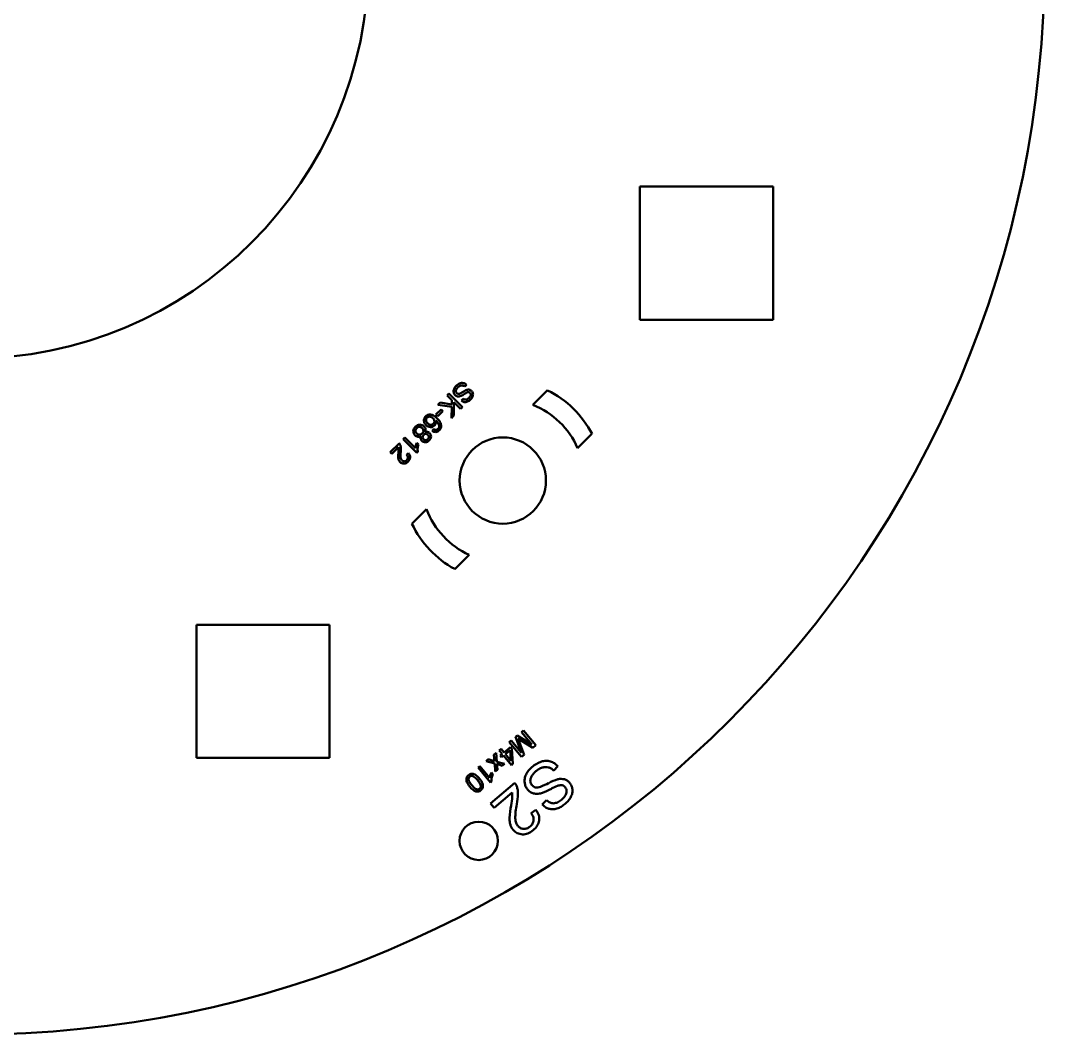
# Model space of a CAD drawing. Header units: millimetres. Extents: x 104 to 328, y 43 to 267.
# Drawn here: x 221 to 327.8, y 43 to 148.8 of the extents above; entities that cross this region are included whole.
import ezdxf

# ---------------------------------------------------------------- set-up
doc = ezdxf.new("R2010")
doc.units = ezdxf.units.MM
doc.header["$LTSCALE"] = 0.75
doc.layers.add('Visible', color=7, linetype='Continuous', lineweight=50)

msp = doc.modelspace()

# ---------------------------------------------------------------- linework, layer by layer
at = {"layer": 'Visible'}
for p, q in [((285.6, 117.6), (285.6, 131.5)), ((285.6, 131.5), (299.5, 131.5)), ((299.5, 131.5), (299.5, 117.6)), ((299.5, 117.6), (285.6, 117.6)), ((267.53, 110.82), (267.36, 110.63)), ((274.45, 108.73), (275.98, 110.24)), ((264.53, 108.73), (264.78, 108.98)), ((264.78, 108.98), (265.99, 108.77)), ((265.51, 109.71), (265.7, 109.9)), ((266, 109.22), (265.51, 109.71)), ((265.7, 109.9), (267.11, 108.49)), ((265.99, 108.77), (266, 109.22)), ((266.22, 109), (266.22, 107.6)), ((266.92, 108.3), (266.22, 109)), ((267, 109.18), (267.17, 109.37)), ((264.35, 107.71), (264.89, 108.24)), ((265.99, 108.51), (264.53, 108.73)), ((265.06, 108.07), (264.53, 107.53)), ((264.89, 108.24), (265.06, 108.07)), ((265.97, 107.34), (265.99, 108.51)), ((267.11, 108.49), (266.92, 108.3)), ((264.53, 107.53), (264.35, 107.71)), ((266.22, 107.6), (265.97, 107.34)), ((263.95, 106.02), (264.11, 106.21)), ((259.58, 103.78), (260.51, 104.71)), ((260.93, 105.14), (261.11, 105.31)), ((262.35, 103.72), (260.93, 105.14)), ((261.11, 105.31), (262.21, 104.2)), ((262.35, 104.76), (262.52, 104.59)), ((280.62, 105.69), (279.12, 104.21)), ((259.74, 103.61), (259.58, 103.78)), ((260.44, 104.3), (259.74, 103.61)), ((261.29, 103.51), (261.49, 103.67)), ((262.47, 103.83), (262.35, 103.72)), ((261.83, 96.32), (263.36, 97.83)), ((267.81, 93.09), (266.31, 91.6)), ((239.36, 71.89), (239.36, 85.79)), ((239.36, 85.79), (253.26, 85.79)), ((253.26, 85.79), (253.26, 71.89)), ((273.28, 74.59), (273.48, 74.76)), ((273.48, 74.76), (274.75, 73.21)), ((272, 73.55), (272.2, 73.71)), ((272.2, 73.71), (273.26, 72.41)), ((272.65, 74.08), (272.83, 74.23)), ((273.26, 72.41), (272.65, 74.08)), ((272.83, 74.23), (274.36, 73.28)), ((274.44, 72.96), (273.18, 73.75)), ((274.36, 73.28), (273.28, 74.59)), ((270.95, 72.68), (271.14, 72.84)), ((271.26, 72.31), (270.95, 72.68)), ((271.14, 72.84), (271.45, 72.47)), ((271.45, 72.47), (272.12, 73.02)), ((272.07, 72.69), (271.59, 72.3)), ((273.27, 72), (272, 73.55)), ((272.16, 71.6), (272.07, 72.69)), ((272.12, 73.02), (272.26, 72.85)), ((272.26, 72.85), (272.37, 71.26)), ((273.03, 73.61), (273.55, 72.23)), ((274.75, 73.21), (274.44, 72.96)), ((253.26, 71.89), (239.36, 71.89)), ((269.57, 71.55), (269.81, 71.75)), ((270.48, 71.3), (269.57, 71.55)), ((269.81, 71.75), (270.32, 71.59)), ((270.32, 71.59), (270.46, 71.54)), ((270.39, 72.23), (270.62, 72.41)), ((270.46, 71.54), (270.39, 72.23)), ((270.62, 72.41), (270.69, 71.5)), ((271.05, 72.14), (271.26, 72.31)), ((271.19, 71.97), (271.05, 72.14)), ((271.4, 72.14), (271.19, 71.97)), ((272.22, 71.14), (271.4, 72.14)), ((271.59, 72.3), (272.16, 71.6)), ((273.55, 72.23), (273.27, 72)), ((268.75, 70.88), (268.94, 71.04)), ((270.03, 69.33), (268.75, 70.88)), ((268.94, 71.04), (269.94, 69.83)), ((270.52, 70.46), (270.48, 71.3)), ((270.75, 70.64), (270.52, 70.46)), ((270.69, 71.5), (271.51, 71.27)), ((270.72, 71.06), (270.75, 70.64)), ((271.27, 71.07), (270.89, 71.2)), ((271.51, 71.27), (271.27, 71.07)), ((272.37, 71.26), (272.22, 71.14)), ((277.07, 71.02), (276.63, 70.57)), ((270.15, 69.43), (270.03, 69.33)), ((270.13, 70.37), (270.28, 70.18)), ((270.04, 67.15), (272.56, 69.29)), ((272.29, 68.29), (270.42, 66.7)), ((275.44, 67.03), (275.89, 67.47)), ((270.42, 66.7), (270.04, 67.15)), ((274.26, 66.13), (274.78, 66.49))]:
    msp.add_line(p, q, dxfattribs=at)
msp.add_circle((215.81, 155.04), 112, dxfattribs=at)
at = {"layer": 'Visible', "extrusion": (0, 0, -1)}
for centre, radius in [((-215.81, 155.04), 41.5), ((-271.32, 100.83), 4.5), ((-268.81, 63.24), 2)]:
    msp.add_circle(centre, radius, dxfattribs=at)
at = {"layer": 'Visible'}
for centre, radius, start, end in [((265.29, 113.06), 3.52, 296.6929, 302.7053), ((268.2, 108.58), 1.82, 110.6996, 123.5045), ((265.86, 112.06), 2.64, 293.9389, 303.9524), ((271.32, 100.83), 8.5, 23.398, 68.3701), ((263.86, 104.09), 1.65, 156.1495, 166.1693), ((264.39, 103.36), 3.97, 174.2025, 181.6649), ((259.65, 104.12), 0.808, 1.0891, 13.0774), ((256.19, 104.2), 4.27, 354.0476, 359.138), ((263.37, 103.47), 2.72, 172.4461, 185.3315), ((258.16, 104.12), 2.53, 353.3284, 3.3295), ((263.48, 104.15), 1.27, 164.5406, 177.5527), ((263.91, 104.08), 1.48, 159.771, 176.4371), ((271.32, 100.83), 8.5, 200.6965, 245.6687), ((260.08, 68.81), 13.82, 20.2889, 21.6899), ((281.03, 86.25), 14.76, 236.6262, 237.8336), ((265.78, 70.76), 4.95, 3.5317, 5.7803), ((272.15, 75.22), 4.22, 249.9287, 252.5243), ((271.19, 69.65), 1.27, 158.8726, 171.8847), ((271.56, 69.55), 1.65, 150.4814, 160.5014), ((271.61, 69.54), 1.48, 154.103, 170.7691), ((278.3, 65.29), 4.55, 106.0525, 118.8576), ((269.44, 70.11), 1.98, 217.8905, 231.6925), ((271.96, 77.04), 8.8, 292.0458, 298.0584), ((273.17, 74.44), 6.6, 289.2919, 299.3053), ((261.68, 68.89), 10.68, 349.4004, 354.4913), ((270.29, 67.99), 2.02, 356.4419, 8.4307), ((266.57, 68.3), 6.33, 348.6816, 358.6824), ((281.94, 65.13), 9.93, 169.5554, 177.018), ((279.43, 65.62), 6.81, 167.7989, 180.6847)]:
    msp.add_arc(centre, radius, start, end, dxfattribs=at)
at = {"layer": 'Visible', "extrusion": (0, 0, -1)}
for start, end in [(116.3705, 152.438), (298.4954, 334.5629)]:
    msp.add_arc((-271.32, 100.83), 10.5, start, end, dxfattribs=at)
at = {"layer": 'Visible'}
for points, knots in [([(266.2, 110.03), (266.19, 110.08), (266.17, 110.2), (266.21, 110.31), (266.23, 110.37)], [0, 0, 0, 0, 0.01677904, 0.03459513, 0.03459513, 0.03459513, 0.03459513]), ([(266.34, 109.75), (266.31, 109.79), (266.24, 109.87), (266.21, 109.98), (266.2, 110.03)], [0, 0, 0, 0, 0.01566891, 0.03178061, 0.03178061, 0.03178061, 0.03178061]), ([(266.23, 110.37), (266.25, 110.43), (266.31, 110.55), (266.4, 110.65), (266.44, 110.7)], [0, 0, 0, 0, 0.01912329, 0.03956207, 0.03956207, 0.03956207, 0.03956207]), ([(266.46, 110.32), (266.45, 110.28), (266.42, 110.21), (266.43, 110.14), (266.43, 110.11)], [0, 0, 0, 0, 0.01143476, 0.02144375, 0.02144375, 0.02144375, 0.02144375]), ([(266.43, 110.11), (266.44, 110.08), (266.45, 110.02), (266.49, 109.97), (266.51, 109.95)], [0, 0, 0, 0, 0.0092365, 0.01826697, 0.01826697, 0.01826697, 0.01826697]), ([(266.44, 110.7), (266.5, 110.75), (266.62, 110.86), (266.76, 110.93), (266.82, 110.96)], [0, 0, 0, 0, 0.02502714, 0.04641603, 0.04641603, 0.04641603, 0.04641603]), ([(266.62, 110.54), (266.59, 110.5), (266.53, 110.44), (266.48, 110.36), (266.46, 110.32)], [0, 0, 0, 0, 0.01430084, 0.02723239, 0.02723239, 0.02723239, 0.02723239]), ([(266.88, 110.71), (266.83, 110.69), (266.74, 110.65), (266.66, 110.57), (266.62, 110.54)], [0, 0, 0, 0, 0.01516317, 0.03143151, 0.03143151, 0.03143151, 0.03143151]), ([(266.82, 110.96), (266.88, 110.98), (267, 111.02), (267.13, 111.01), (267.19, 111)], [0, 0, 0, 0, 0.0191358, 0.03777152, 0.03777152, 0.03777152, 0.03777152]), ([(267.13, 110.75), (267.09, 110.75), (267, 110.76), (266.92, 110.73), (266.88, 110.71)], [0, 0, 0, 0, 0.01200195, 0.02569375, 0.02569375, 0.02569375, 0.02569375]), ([(267.36, 110.63), (267.33, 110.66), (267.26, 110.71), (267.17, 110.73), (267.13, 110.75)], [0, 0, 0, 0, 0.01397456, 0.02615503, 0.02615503, 0.02615503, 0.02615503]), ([(267.19, 111), (267.25, 110.98), (267.38, 110.95), (267.48, 110.86), (267.53, 110.82)], [0, 0, 0, 0, 0.01871303, 0.03796545, 0.03796545, 0.03796545, 0.03796545]), ([(267.72, 110.05), (267.67, 110.04), (267.53, 110), (267.41, 109.92), (267.33, 109.87)], [0, 0, 0, 0, 0.01548982, 0.04257647, 0.04257647, 0.04257647, 0.04257647]), ([(267.56, 110.28), (267.61, 110.29), (267.7, 110.32), (267.79, 110.31), (267.84, 110.3)], [0, 0, 0, 0, 0.01506425, 0.02858005, 0.02858005, 0.02858005, 0.02858005]), ([(267.9, 109.98), (267.87, 110), (267.82, 110.05), (267.75, 110.05), (267.72, 110.05)], [0, 0, 0, 0, 0.01001319, 0.01984299, 0.01984299, 0.01984299, 0.01984299]), ([(267.84, 110.3), (267.88, 110.29), (267.97, 110.26), (268.03, 110.2), (268.07, 110.17)], [0, 0, 0, 0, 0.0129083, 0.02613934, 0.02613934, 0.02613934, 0.02613934]), ([(268.07, 110.17), (268.1, 110.14), (268.16, 110.06), (268.19, 109.96), (268.21, 109.91)], [0, 0, 0, 0, 0.01480546, 0.02990967, 0.02990967, 0.02990967, 0.02990967]), ([(266.6, 109.61), (266.56, 109.62), (266.46, 109.65), (266.38, 109.72), (266.34, 109.75)], [0, 0, 0, 0, 0.01467762, 0.02998, 0.02998, 0.02998, 0.02998]), ([(266.51, 109.95), (266.53, 109.93), (266.58, 109.89), (266.64, 109.87), (266.66, 109.87)], [0, 0, 0, 0, 0.00892144, 0.01757346, 0.01757346, 0.01757346, 0.01757346]), ([(266.93, 109.65), (266.87, 109.63), (266.77, 109.59), (266.66, 109.6), (266.6, 109.61)], [0, 0, 0, 0, 0.01770845, 0.03318659, 0.03318659, 0.03318659, 0.03318659]), ([(266.66, 109.87), (266.7, 109.87), (266.77, 109.87), (266.84, 109.9), (266.88, 109.91)], [0, 0, 0, 0, 0.00969813, 0.02172508, 0.02172508, 0.02172508, 0.02172508]), ([(267.3, 109.02), (267.24, 109.04), (267.13, 109.07), (267.05, 109.14), (267, 109.18)], [0, 0, 0, 0, 0.01641581, 0.03332671, 0.03332671, 0.03332671, 0.03332671]), ([(267.17, 109.37), (267.22, 109.34), (267.31, 109.27), (267.42, 109.27), (267.47, 109.27)], [0, 0, 0, 0, 0.01723763, 0.03246201, 0.03246201, 0.03246201, 0.03246201]), ([(267.63, 109.06), (267.57, 109.04), (267.47, 109), (267.35, 109.02), (267.3, 109.02)], [0, 0, 0, 0, 0.01743704, 0.03395216, 0.03395216, 0.03395216, 0.03395216]), ([(267.47, 109.27), (267.52, 109.28), (267.64, 109.31), (267.73, 109.4), (267.79, 109.44)], [0, 0, 0, 0, 0.0163206, 0.03670708, 0.03670708, 0.03670708, 0.03670708]), ([(267.96, 109.29), (267.91, 109.24), (267.81, 109.15), (267.69, 109.09), (267.63, 109.06)], [0, 0, 0, 0, 0.02100076, 0.04007106, 0.04007106, 0.04007106, 0.04007106]), ([(267.79, 109.44), (267.83, 109.49), (267.92, 109.58), (267.96, 109.7), (267.97, 109.75)], [0, 0, 0, 0, 0.02087001, 0.03656447, 0.03656447, 0.03656447, 0.03656447]), ([(267.97, 109.75), (267.97, 109.8), (267.97, 109.88), (267.92, 109.95), (267.9, 109.98)], [0, 0, 0, 0, 0.01272779, 0.02456161, 0.02456161, 0.02456161, 0.02456161]), ([(268.17, 109.59), (268.14, 109.54), (268.09, 109.43), (268, 109.33), (267.96, 109.29)], [0, 0, 0, 0, 0.01816373, 0.03750916, 0.03750916, 0.03750916, 0.03750916]), ([(268.21, 109.91), (268.21, 109.86), (268.22, 109.75), (268.19, 109.65), (268.17, 109.59)], [0, 0, 0, 0, 0.01568006, 0.03246646, 0.03246646, 0.03246646, 0.03246646]), ([(263.13, 106.91), (263.11, 106.96), (263.08, 107.07), (263.1, 107.19), (263.11, 107.24)], [0, 0, 0, 0, 0.01722116, 0.0336691, 0.0336691, 0.0336691, 0.0336691]), ([(263.11, 107.24), (263.13, 107.29), (263.16, 107.4), (263.24, 107.49), (263.28, 107.53)], [0, 0, 0, 0, 0.0164581, 0.03364618, 0.03364618, 0.03364618, 0.03364618]), ([(263.32, 106.6), (263.28, 106.65), (263.2, 106.74), (263.15, 106.85), (263.13, 106.91)], [0, 0, 0, 0, 0.01827468, 0.03617339, 0.03617339, 0.03617339, 0.03617339]), ([(263.28, 107.53), (263.35, 107.59), (263.5, 107.71), (263.7, 107.72), (263.79, 107.72)], [0, 0, 0, 0, 0.02843087, 0.05635471, 0.05635471, 0.05635471, 0.05635471]), ([(263.42, 107.39), (263.39, 107.35), (263.33, 107.27), (263.32, 107.16), (263.32, 107.11)], [0, 0, 0, 0, 0.01479764, 0.03026915, 0.03026915, 0.03026915, 0.03026915]), ([(263.32, 107.11), (263.33, 107.05), (263.36, 106.93), (263.44, 106.84), (263.49, 106.79)], [0, 0, 0, 0, 0.01701473, 0.03652048, 0.03652048, 0.03652048, 0.03652048]), ([(263.61, 107.49), (263.57, 107.48), (263.51, 107.46), (263.45, 107.41), (263.42, 107.39)], [0, 0, 0, 0, 0.01091955, 0.02143218, 0.02143218, 0.02143218, 0.02143218]), ([(263.84, 107.47), (263.8, 107.48), (263.73, 107.51), (263.65, 107.5), (263.61, 107.49)], [0, 0, 0, 0, 0.01208785, 0.02347644, 0.02347644, 0.02347644, 0.02347644]), ([(263.79, 107.72), (263.9, 107.69), (264.16, 107.63), (264.35, 107.44), (264.45, 107.33)], [0, 0, 0, 0, 0.03323805, 0.07802659, 0.07802659, 0.07802659, 0.07802659]), ([(264.05, 107.34), (264.02, 107.37), (263.96, 107.42), (263.88, 107.46), (263.84, 107.47)], [0, 0, 0, 0, 0.01248761, 0.02502589, 0.02502589, 0.02502589, 0.02502589]), ([(264.19, 107.03), (264.18, 107.09), (264.17, 107.2), (264.09, 107.29), (264.05, 107.34)], [0, 0, 0, 0, 0.01630864, 0.03406059, 0.03406059, 0.03406059, 0.03406059]), ([(264.08, 106.75), (264.11, 106.79), (264.18, 106.87), (264.19, 106.98), (264.19, 107.03)], [0, 0, 0, 0, 0.01566882, 0.03133679, 0.03133679, 0.03133679, 0.03133679]), ([(264.34, 106.8), (264.32, 106.75), (264.29, 106.67), (264.23, 106.6), (264.19, 106.56)], [0, 0, 0, 0, 0.01401938, 0.02786143, 0.02786143, 0.02786143, 0.02786143]), ([(264.35, 107.09), (264.36, 107.04), (264.37, 106.94), (264.35, 106.85), (264.34, 106.8)], [0, 0, 0, 0, 0.01534963, 0.02979795, 0.02979795, 0.02979795, 0.02979795]), ([(264.63, 106.72), (264.6, 106.78), (264.52, 106.92), (264.41, 107.03), (264.35, 107.09)], [0, 0, 0, 0, 0.02032497, 0.04696, 0.04696, 0.04696, 0.04696]), ([(264.45, 107.33), (264.57, 107.21), (264.78, 107), (264.86, 106.71), (264.9, 106.59)], [0, 0, 0, 0, 0.05035374, 0.08817738, 0.08817738, 0.08817738, 0.08817738]), ([(261.98, 105.99), (262, 106.07), (262.02, 106.25), (262.14, 106.38), (262.2, 106.45)], [0, 0, 0, 0, 0.02475737, 0.05185088, 0.05185088, 0.05185088, 0.05185088]), ([(262.16, 105.55), (262.11, 105.62), (262, 105.74), (261.99, 105.91), (261.98, 105.99)], [0, 0, 0, 0, 0.02403358, 0.04781984, 0.04781984, 0.04781984, 0.04781984]), ([(262.2, 106.45), (262.27, 106.51), (262.4, 106.63), (262.58, 106.65), (262.66, 106.66)], [0, 0, 0, 0, 0.0270962, 0.05188071, 0.05188071, 0.05188071, 0.05188071]), ([(262.34, 106.3), (262.3, 106.26), (262.23, 106.18), (262.22, 106.07), (262.21, 106.02)], [0, 0, 0, 0, 0.01631163, 0.03183517, 0.03183517, 0.03183517, 0.03183517]), ([(262.21, 106.02), (262.22, 105.97), (262.23, 105.86), (262.3, 105.78), (262.34, 105.73)], [0, 0, 0, 0, 0.01546616, 0.03164947, 0.03164947, 0.03164947, 0.03164947]), ([(262.53, 106.42), (262.49, 106.4), (262.42, 106.38), (262.37, 106.33), (262.34, 106.3)], [0, 0, 0, 0, 0.01096952, 0.02200028, 0.02200028, 0.02200028, 0.02200028]), ([(262.34, 105.73), (262.38, 105.7), (262.46, 105.63), (262.57, 105.62), (262.63, 105.61)], [0, 0, 0, 0, 0.01646697, 0.03230225, 0.03230225, 0.03230225, 0.03230225]), ([(262.74, 106.41), (262.7, 106.42), (262.63, 106.44), (262.56, 106.42), (262.53, 106.42)], [0, 0, 0, 0, 0.01068911, 0.021477, 0.021477, 0.021477, 0.021477]), ([(262.63, 105.61), (262.68, 105.62), (262.79, 105.63), (262.88, 105.7), (262.92, 105.74)], [0, 0, 0, 0, 0.01587817, 0.03238641, 0.03238641, 0.03238641, 0.03238641]), ([(262.66, 106.66), (262.74, 106.66), (262.91, 106.64), (263.03, 106.54), (263.1, 106.48)], [0, 0, 0, 0, 0.02394037, 0.04839274, 0.04839274, 0.04839274, 0.04839274]), ([(262.92, 106.3), (262.89, 106.33), (262.84, 106.37), (262.77, 106.4), (262.74, 106.41)], [0, 0, 0, 0, 0.01040896, 0.0210772, 0.0210772, 0.0210772, 0.0210772]), ([(263.04, 106.02), (263.03, 106.07), (263.02, 106.18), (262.95, 106.26), (262.92, 106.3)], [0, 0, 0, 0, 0.01546617, 0.03147861, 0.03147861, 0.03147861, 0.03147861]), ([(262.92, 105.74), (262.95, 105.78), (263.02, 105.86), (263.04, 105.97), (263.04, 106.02)], [0, 0, 0, 0, 0.0160994, 0.03157976, 0.03157976, 0.03157976, 0.03157976]), ([(263.1, 106.48), (263.14, 106.44), (263.22, 106.35), (263.25, 106.24), (263.26, 106.18)], [0, 0, 0, 0, 0.0180927, 0.03460396, 0.03460396, 0.03460396, 0.03460396]), ([(263.26, 106.18), (263.26, 106.13), (263.27, 106.01), (263.21, 105.91), (263.19, 105.86)], [0, 0, 0, 0, 0.01631599, 0.03389827, 0.03389827, 0.03389827, 0.03389827]), ([(263.19, 105.86), (263.23, 105.87), (263.32, 105.91), (263.42, 105.91), (263.46, 105.9)], [0, 0, 0, 0, 0.01493302, 0.02802907, 0.02802907, 0.02802907, 0.02802907]), ([(263.77, 106.39), (263.69, 106.41), (263.52, 106.43), (263.39, 106.54), (263.32, 106.6)], [0, 0, 0, 0, 0.02443024, 0.05079182, 0.05079182, 0.05079182, 0.05079182]), ([(263.46, 105.9), (263.5, 105.89), (263.59, 105.87), (263.65, 105.81), (263.69, 105.78)], [0, 0, 0, 0, 0.01266078, 0.02622432, 0.02622432, 0.02622432, 0.02622432]), ([(263.49, 106.79), (263.53, 106.75), (263.62, 106.67), (263.74, 106.65), (263.79, 106.64)], [0, 0, 0, 0, 0.01874157, 0.03512893, 0.03512893, 0.03512893, 0.03512893]), ([(263.69, 105.78), (263.73, 105.73), (263.82, 105.62), (263.83, 105.48), (263.84, 105.41)], [0, 0, 0, 0, 0.02046802, 0.04082337, 0.04082337, 0.04082337, 0.04082337]), ([(264.19, 106.56), (264.13, 106.51), (264.01, 106.41), (263.85, 106.4), (263.77, 106.39)], [0, 0, 0, 0, 0.0231768, 0.04658497, 0.04658497, 0.04658497, 0.04658497]), ([(263.79, 106.64), (263.85, 106.64), (263.95, 106.65), (264.03, 106.72), (264.08, 106.75)], [0, 0, 0, 0, 0.01536159, 0.03099694, 0.03099694, 0.03099694, 0.03099694]), ([(264.34, 105.89), (264.27, 105.89), (264.13, 105.9), (264.01, 105.98), (263.95, 106.02)], [0, 0, 0, 0, 0.0198406, 0.0414989, 0.0414989, 0.0414989, 0.0414989]), ([(264.11, 106.21), (264.15, 106.18), (264.22, 106.14), (264.29, 106.13), (264.33, 106.12)], [0, 0, 0, 0, 0.01309489, 0.02314536, 0.02314536, 0.02314536, 0.02314536]), ([(264.33, 106.12), (264.37, 106.13), (264.47, 106.13), (264.54, 106.19), (264.57, 106.22)], [0, 0, 0, 0, 0.01362708, 0.02731924, 0.02731924, 0.02731924, 0.02731924]), ([(264.71, 106.07), (264.65, 106.02), (264.54, 105.93), (264.41, 105.9), (264.34, 105.89)], [0, 0, 0, 0, 0.02172334, 0.0415873, 0.0415873, 0.0415873, 0.0415873]), ([(264.57, 106.22), (264.6, 106.25), (264.65, 106.31), (264.66, 106.38), (264.67, 106.41)], [0, 0, 0, 0, 0.01113735, 0.02190638, 0.02190638, 0.02190638, 0.02190638]), ([(264.67, 106.41), (264.68, 106.46), (264.68, 106.57), (264.65, 106.67), (264.63, 106.72)], [0, 0, 0, 0, 0.0146872, 0.03102218, 0.03102218, 0.03102218, 0.03102218]), ([(264.9, 106.59), (264.9, 106.49), (264.9, 106.3), (264.77, 106.15), (264.71, 106.07)], [0, 0, 0, 0, 0.02786443, 0.05684712, 0.05684712, 0.05684712, 0.05684712]), ([(260.51, 104.71), (260.53, 104.69), (260.57, 104.65), (260.6, 104.6), (260.61, 104.57)], [0, 0, 0, 0, 0.00871646, 0.01737934, 0.01737934, 0.01737934, 0.01737934]), ([(262.46, 105.4), (262.4, 105.41), (262.29, 105.44), (262.21, 105.52), (262.16, 105.55)], [0, 0, 0, 0, 0.01634379, 0.03376833, 0.03376833, 0.03376833, 0.03376833]), ([(262.79, 105.46), (262.73, 105.43), (262.63, 105.39), (262.51, 105.39), (262.46, 105.4)], [0, 0, 0, 0, 0.01801516, 0.03452445, 0.03452445, 0.03452445, 0.03452445]), ([(262.75, 105.19), (262.74, 105.23), (262.74, 105.33), (262.77, 105.41), (262.79, 105.46)], [0, 0, 0, 0, 0.01295087, 0.02758813, 0.02758813, 0.02758813, 0.02758813]), ([(262.87, 104.97), (262.84, 105), (262.78, 105.06), (262.76, 105.15), (262.75, 105.19)], [0, 0, 0, 0, 0.01313891, 0.02560865, 0.02560865, 0.02560865, 0.02560865]), ([(263.24, 104.82), (263.17, 104.82), (263.03, 104.83), (262.92, 104.92), (262.87, 104.97)], [0, 0, 0, 0, 0.02068242, 0.04124723, 0.04124723, 0.04124723, 0.04124723]), ([(263.06, 105.59), (263.03, 105.56), (262.97, 105.49), (262.96, 105.4), (262.95, 105.36)], [0, 0, 0, 0, 0.01310111, 0.02543257, 0.02543257, 0.02543257, 0.02543257]), ([(262.95, 105.36), (262.96, 105.32), (262.97, 105.24), (263.02, 105.18), (263.05, 105.14)], [0, 0, 0, 0, 0.01204748, 0.02421505, 0.02421505, 0.02421505, 0.02421505]), ([(263.05, 105.14), (263.08, 105.12), (263.14, 105.06), (263.23, 105.05), (263.27, 105.05)], [0, 0, 0, 0, 0.01264941, 0.02509392, 0.02509392, 0.02509392, 0.02509392]), ([(263.29, 105.69), (263.24, 105.69), (263.16, 105.68), (263.09, 105.62), (263.06, 105.59)], [0, 0, 0, 0, 0.01248816, 0.02591156, 0.02591156, 0.02591156, 0.02591156]), ([(263.65, 105.01), (263.58, 104.95), (263.47, 104.85), (263.31, 104.83), (263.24, 104.82)], [0, 0, 0, 0, 0.02393972, 0.0456915, 0.0456915, 0.0456915, 0.0456915]), ([(263.27, 105.05), (263.31, 105.05), (263.4, 105.06), (263.47, 105.12), (263.5, 105.15)], [0, 0, 0, 0, 0.01255759, 0.02553626, 0.02553626, 0.02553626, 0.02553626]), ([(263.52, 105.6), (263.48, 105.62), (263.42, 105.68), (263.33, 105.69), (263.29, 105.69)], [0, 0, 0, 0, 0.01309318, 0.02546609, 0.02546609, 0.02546609, 0.02546609]), ([(263.5, 105.15), (263.53, 105.18), (263.59, 105.25), (263.6, 105.34), (263.6, 105.38)], [0, 0, 0, 0, 0.0130537, 0.02551316, 0.02551316, 0.02551316, 0.02551316]), ([(263.6, 105.38), (263.6, 105.42), (263.59, 105.5), (263.54, 105.56), (263.52, 105.6)], [0, 0, 0, 0, 0.01209292, 0.02398565, 0.02398565, 0.02398565, 0.02398565]), ([(263.84, 105.41), (263.83, 105.34), (263.8, 105.18), (263.7, 105.07), (263.65, 105.01)], [0, 0, 0, 0, 0.02141451, 0.04517233, 0.04517233, 0.04517233, 0.04517233]), ([(260.61, 104.57), (260.63, 104.53), (260.67, 104.43), (260.68, 104.32), (260.69, 104.27)], [0, 0, 0, 0, 0.01492538, 0.03124707, 0.03124707, 0.03124707, 0.03124707]), ([(261.49, 103.67), (261.54, 103.6), (261.64, 103.47), (261.65, 103.3), (261.66, 103.23)], [0, 0, 0, 0, 0.02563503, 0.04816688, 0.04816688, 0.04816688, 0.04816688]), ([(262.43, 104.17), (262.43, 104.11), (262.43, 103.99), (262.45, 103.88), (262.47, 103.83)], [0, 0, 0, 0, 0.01890983, 0.03466953, 0.03466953, 0.03466953, 0.03466953]), ([(260.48, 102.95), (260.46, 103), (260.43, 103.09), (260.42, 103.19), (260.42, 103.24)], [0, 0, 0, 0, 0.01357731, 0.02945678, 0.02945678, 0.02945678, 0.02945678]), ([(260.61, 102.75), (260.58, 102.78), (260.53, 102.84), (260.49, 102.92), (260.48, 102.95)], [0, 0, 0, 0, 0.01196628, 0.02423101, 0.02423101, 0.02423101, 0.02423101]), ([(261.01, 102.59), (260.93, 102.6), (260.78, 102.61), (260.67, 102.7), (260.61, 102.75)], [0, 0, 0, 0, 0.02185843, 0.04395204, 0.04395204, 0.04395204, 0.04395204]), ([(260.66, 103.22), (260.67, 103.16), (260.69, 103.05), (260.76, 102.97), (260.79, 102.93)], [0, 0, 0, 0, 0.01745683, 0.03208194, 0.03208194, 0.03208194, 0.03208194]), ([(260.79, 102.93), (260.83, 102.9), (260.9, 102.84), (260.99, 102.83), (261.04, 102.83)], [0, 0, 0, 0, 0.01370562, 0.02734504, 0.02734504, 0.02734504, 0.02734504]), ([(261.44, 102.8), (261.37, 102.74), (261.25, 102.63), (261.08, 102.6), (261.01, 102.59)], [0, 0, 0, 0, 0.02609139, 0.04921339, 0.04921339, 0.04921339, 0.04921339]), ([(261.04, 102.83), (261.09, 102.83), (261.19, 102.85), (261.26, 102.91), (261.3, 102.95)], [0, 0, 0, 0, 0.0141809, 0.02958072, 0.02958072, 0.02958072, 0.02958072]), ([(261.43, 103.22), (261.42, 103.28), (261.4, 103.38), (261.33, 103.47), (261.29, 103.51)], [0, 0, 0, 0, 0.01500719, 0.03201343, 0.03201343, 0.03201343, 0.03201343]), ([(261.3, 102.95), (261.34, 102.99), (261.41, 103.07), (261.42, 103.17), (261.43, 103.22)], [0, 0, 0, 0, 0.016182, 0.0309407, 0.0309407, 0.0309407, 0.0309407]), ([(261.66, 103.23), (261.64, 103.15), (261.61, 102.99), (261.5, 102.87), (261.44, 102.8)], [0, 0, 0, 0, 0.02271375, 0.0485936, 0.0485936, 0.0485936, 0.0485936]), ([(275.34, 71.51), (275.5, 71.55), (275.81, 71.63), (276.12, 71.56), (276.28, 71.53)], [0, 0, 0, 0, 0.0478395, 0.09442877, 0.09442877, 0.09442877, 0.09442877]), ([(273.74, 70.15), (273.82, 70.3), (273.98, 70.59), (274.22, 70.81), (274.35, 70.93)], [0, 0, 0, 0, 0.04780822, 0.09890516, 0.09890516, 0.09890516, 0.09890516]), ([(274.76, 70.5), (274.67, 70.42), (274.5, 70.26), (274.38, 70.07), (274.32, 69.98)], [0, 0, 0, 0, 0.03575212, 0.06808099, 0.06808099, 0.06808099, 0.06808099]), ([(274.35, 70.93), (274.51, 71.06), (274.81, 71.3), (275.18, 71.45), (275.34, 71.51)], [0, 0, 0, 0, 0.0625679, 0.1160401, 0.1160401, 0.1160401, 0.1160401]), ([(275.44, 70.88), (275.32, 70.84), (275.07, 70.74), (274.86, 70.58), (274.76, 70.5)], [0, 0, 0, 0, 0.03790793, 0.07857878, 0.07857878, 0.07857878, 0.07857878]), ([(276.07, 70.91), (275.97, 70.93), (275.76, 70.96), (275.55, 70.91), (275.44, 70.88)], [0, 0, 0, 0, 0.03000484, 0.06423437, 0.06423437, 0.06423437, 0.06423437]), ([(276.63, 70.57), (276.54, 70.65), (276.37, 70.8), (276.17, 70.87), (276.07, 70.91)], [0, 0, 0, 0, 0.03493642, 0.06538757, 0.06538757, 0.06538757, 0.06538757]), ([(276.28, 71.53), (276.42, 71.47), (276.72, 71.36), (276.95, 71.13), (277.07, 71.02)], [0, 0, 0, 0, 0.04678258, 0.09491361, 0.09491361, 0.09491361, 0.09491361]), ([(267.58, 69.38), (267.56, 69.45), (267.51, 69.57), (267.53, 69.71), (267.53, 69.77)], [0, 0, 0, 0, 0.02118456, 0.04021259, 0.04021259, 0.04021259, 0.04021259]), ([(267.53, 69.77), (267.55, 69.83), (267.59, 69.96), (267.69, 70.05), (267.74, 70.1)], [0, 0, 0, 0, 0.01853543, 0.03882265, 0.03882265, 0.03882265, 0.03882265]), ([(267.74, 70.1), (267.82, 70.15), (267.96, 70.25), (268.14, 70.23), (268.22, 70.22)], [0, 0, 0, 0, 0.02633391, 0.05136348, 0.05136348, 0.05136348, 0.05136348]), ([(267.87, 69.94), (267.83, 69.9), (267.75, 69.81), (267.75, 69.69), (267.75, 69.63)], [0, 0, 0, 0, 0.01609852, 0.03388971, 0.03388971, 0.03388971, 0.03388971]), ([(267.75, 69.63), (267.78, 69.55), (267.84, 69.33), (267.99, 69.16), (268.08, 69.05)], [0, 0, 0, 0, 0.02603422, 0.06706326, 0.06706326, 0.06706326, 0.06706326]), ([(268.19, 69.99), (268.13, 70.01), (268.02, 70.03), (267.92, 69.97), (267.87, 69.94)], [0, 0, 0, 0, 0.01775593, 0.03385017, 0.03385017, 0.03385017, 0.03385017]), ([(268.7, 69.56), (268.61, 69.67), (268.47, 69.84), (268.27, 69.95), (268.19, 69.99)], [0, 0, 0, 0, 0.04111409, 0.06713221, 0.06713221, 0.06713221, 0.06713221]), ([(268.22, 70.22), (268.34, 70.18), (268.6, 70.07), (268.79, 69.85), (268.89, 69.72)], [0, 0, 0, 0, 0.03600883, 0.08475965, 0.08475965, 0.08475965, 0.08475965]), ([(269.03, 68.96), (269, 69.05), (268.94, 69.27), (268.79, 69.45), (268.7, 69.56)], [0, 0, 0, 0, 0.02770838, 0.06933689, 0.06933689, 0.06933689, 0.06933689]), ([(268.89, 69.72), (268.96, 69.64), (269.08, 69.48), (269.16, 69.31), (269.2, 69.23)], [0, 0, 0, 0, 0.03206084, 0.05773642, 0.05773642, 0.05773642, 0.05773642]), ([(270.15, 69.77), (270.14, 69.71), (270.12, 69.6), (270.14, 69.48), (270.15, 69.43)], [0, 0, 0, 0, 0.01890988, 0.03466953, 0.03466953, 0.03466953, 0.03466953]), ([(273.6, 69.31), (273.59, 69.45), (273.58, 69.74), (273.69, 70.01), (273.74, 70.15)], [0, 0, 0, 0, 0.04194763, 0.08648788, 0.08648788, 0.08648788, 0.08648788]), ([(274.32, 69.98), (274.28, 69.89), (274.2, 69.73), (274.19, 69.55), (274.19, 69.46)], [0, 0, 0, 0, 0.02858694, 0.0536094, 0.0536094, 0.0536094, 0.0536094]), ([(274.19, 69.46), (274.2, 69.39), (274.23, 69.23), (274.32, 69.11), (274.36, 69.04)], [0, 0, 0, 0, 0.02309127, 0.04566736, 0.04566736, 0.04566736, 0.04566736]), ([(277.04, 69.67), (277.16, 69.69), (277.4, 69.73), (277.64, 69.68), (277.75, 69.66)], [0, 0, 0, 0, 0.03766061, 0.07145013, 0.07145013, 0.07145013, 0.07145013]), ([(277.75, 69.66), (277.85, 69.62), (278.05, 69.54), (278.21, 69.38), (278.28, 69.3)], [0, 0, 0, 0, 0.03227075, 0.06534831, 0.06534831, 0.06534831, 0.06534831]), ([(267.88, 68.89), (267.82, 68.98), (267.7, 69.13), (267.62, 69.3), (267.58, 69.38)], [0, 0, 0, 0, 0.03185556, 0.05745362, 0.05745362, 0.05745362, 0.05745362]), ([(268.08, 69.05), (268.17, 68.94), (268.31, 68.77), (268.51, 68.66), (268.58, 68.62)], [0, 0, 0, 0, 0.04119915, 0.06720121, 0.06720121, 0.06720121, 0.06720121]), ([(268.5, 68.4), (268.46, 68.42), (268.35, 68.46), (268.27, 68.52), (268.22, 68.56)], [0, 0, 0, 0, 0.01527031, 0.03233285, 0.03233285, 0.03233285, 0.03233285]), ([(268.78, 68.39), (268.73, 68.38), (268.64, 68.37), (268.55, 68.39), (268.5, 68.4)], [0, 0, 0, 0, 0.01361908, 0.02764112, 0.02764112, 0.02764112, 0.02764112]), ([(268.58, 68.62), (268.64, 68.61), (268.76, 68.58), (268.86, 68.65), (268.91, 68.67)], [0, 0, 0, 0, 0.01777037, 0.03405833, 0.03405833, 0.03405833, 0.03405833]), ([(269.04, 68.52), (269, 68.49), (268.92, 68.43), (268.82, 68.4), (268.78, 68.39)], [0, 0, 0, 0, 0.01519573, 0.02919728, 0.02919728, 0.02919728, 0.02919728]), ([(268.91, 68.67), (268.95, 68.71), (269.02, 68.79), (269.03, 68.9), (269.03, 68.96)], [0, 0, 0, 0, 0.01562733, 0.03158611, 0.03158611, 0.03158611, 0.03158611]), ([(269.24, 68.84), (269.22, 68.78), (269.18, 68.65), (269.09, 68.56), (269.04, 68.52)], [0, 0, 0, 0, 0.018481, 0.03866461, 0.03866461, 0.03866461, 0.03866461]), ([(269.2, 69.23), (269.22, 69.16), (269.26, 69.03), (269.25, 68.9), (269.24, 68.84)], [0, 0, 0, 0, 0.02119099, 0.04019203, 0.04019203, 0.04019203, 0.04019203]), ([(272.56, 69.29), (272.6, 69.24), (272.69, 69.12), (272.75, 68.99), (272.78, 68.92)], [0, 0, 0, 0, 0.02179109, 0.04344832, 0.04344832, 0.04344832, 0.04344832]), ([(272.78, 68.92), (272.81, 68.8), (272.89, 68.55), (272.9, 68.29), (272.9, 68.15)], [0, 0, 0, 0, 0.03731353, 0.07811771, 0.07811771, 0.07811771, 0.07811771]), ([(273.91, 68.59), (273.83, 68.7), (273.67, 68.91), (273.62, 69.18), (273.6, 69.31)], [0, 0, 0, 0, 0.0391722, 0.07945147, 0.07945147, 0.07945147, 0.07945147]), ([(274.53, 68.18), (274.41, 68.23), (274.18, 68.31), (274, 68.5), (273.91, 68.59)], [0, 0, 0, 0, 0.03669405, 0.07495002, 0.07495002, 0.07495002, 0.07495002]), ([(274.36, 69.04), (274.41, 68.99), (274.52, 68.88), (274.66, 68.84), (274.73, 68.82)], [0, 0, 0, 0, 0.02230358, 0.04393367, 0.04393367, 0.04393367, 0.04393367]), ([(274.73, 68.82), (274.81, 68.81), (274.99, 68.8), (275.17, 68.86), (275.26, 68.89)], [0, 0, 0, 0, 0.02424528, 0.05431268, 0.05431268, 0.05431268, 0.05431268]), ([(277.39, 69.06), (277.26, 69.04), (276.91, 68.97), (276.6, 68.79), (276.4, 68.69)], [0, 0, 0, 0, 0.0387245, 0.1064411, 0.1064411, 0.1064411, 0.1064411]), ([(277.83, 68.85), (277.76, 68.91), (277.64, 69.03), (277.47, 69.05), (277.39, 69.06)], [0, 0, 0, 0, 0.02503293, 0.04960745, 0.04960745, 0.04960745, 0.04960745]), ([(277.96, 68.27), (277.97, 68.38), (278, 68.59), (277.88, 68.76), (277.83, 68.85)], [0, 0, 0, 0, 0.03181947, 0.06140403, 0.06140403, 0.06140403, 0.06140403]), ([(278.28, 69.3), (278.36, 69.19), (278.51, 68.99), (278.55, 68.74), (278.58, 68.62)], [0, 0, 0, 0, 0.03701362, 0.07477418, 0.07477418, 0.07477418, 0.07477418]), ([(278.58, 68.62), (278.58, 68.49), (278.59, 68.21), (278.48, 67.96), (278.42, 67.83)], [0, 0, 0, 0, 0.03920014, 0.08116612, 0.08116612, 0.08116612, 0.08116612]), ([(275.35, 68.21), (275.2, 68.18), (274.93, 68.11), (274.66, 68.16), (274.53, 68.18)], [0, 0, 0, 0, 0.04427116, 0.08296646, 0.08296646, 0.08296646, 0.08296646]), ([(275.89, 67.47), (276, 67.38), (276.21, 67.2), (276.49, 67.17), (276.62, 67.15)], [0, 0, 0, 0, 0.04309405, 0.08115502, 0.08115502, 0.08115502, 0.08115502]), ([(276.62, 67.15), (276.75, 67.18), (277.06, 67.23), (277.3, 67.42), (277.44, 67.53)], [0, 0, 0, 0, 0.0408015, 0.09176772, 0.09176772, 0.09176772, 0.09176772]), ([(277.44, 67.53), (277.57, 67.65), (277.8, 67.85), (277.91, 68.14), (277.96, 68.27)], [0, 0, 0, 0, 0.05217505, 0.09141118, 0.09141118, 0.09141118, 0.09141118]), ([(278.42, 67.83), (278.35, 67.7), (278.19, 67.43), (277.95, 67.22), (277.84, 67.11)], [0, 0, 0, 0, 0.04540935, 0.09377293, 0.09377293, 0.09377293, 0.09377293]), ([(274.78, 66.49), (274.9, 66.31), (275.12, 65.96), (275.11, 65.55), (275.11, 65.36)], [0, 0, 0, 0, 0.0640876, 0.1204172, 0.1204172, 0.1204172, 0.1204172]), ([(276.13, 66.59), (276, 66.63), (275.74, 66.73), (275.54, 66.93), (275.44, 67.03)], [0, 0, 0, 0, 0.04103954, 0.08331679, 0.08331679, 0.08331679, 0.08331679]), ([(276.97, 66.61), (276.83, 66.57), (276.55, 66.5), (276.27, 66.56), (276.13, 66.59)], [0, 0, 0, 0, 0.04359258, 0.08488042, 0.08488042, 0.08488042, 0.08488042]), ([(277.84, 67.11), (277.7, 67), (277.43, 66.79), (277.12, 66.67), (276.97, 66.61)], [0, 0, 0, 0, 0.0525019, 0.1001776, 0.1001776, 0.1001776, 0.1001776]), ([(272.11, 64.92), (272.08, 65.03), (272.02, 65.27), (272.02, 65.51), (272.02, 65.65)], [0, 0, 0, 0, 0.03394331, 0.07364206, 0.07364206, 0.07364206, 0.07364206]), ([(272.63, 65.54), (272.64, 65.39), (272.67, 65.12), (272.82, 64.89), (272.89, 64.79)], [0, 0, 0, 0, 0.04364211, 0.08020487, 0.08020487, 0.08020487, 0.08020487]), ([(274.16, 64.74), (274.26, 64.83), (274.45, 65.02), (274.51, 65.28), (274.53, 65.4)], [0, 0, 0, 0, 0.04045494, 0.07735179, 0.07735179, 0.07735179, 0.07735179]), ([(274.53, 65.4), (274.53, 65.53), (274.51, 65.8), (274.35, 66.02), (274.26, 66.13)], [0, 0, 0, 0, 0.03751792, 0.08003353, 0.08003353, 0.08003353, 0.08003353]), ([(275.11, 65.36), (275.06, 65.17), (274.95, 64.78), (274.64, 64.49), (274.48, 64.34)], [0, 0, 0, 0, 0.0567843, 0.1214839, 0.1214839, 0.1214839, 0.1214839]), ([(272.4, 64.39), (272.34, 64.47), (272.21, 64.63), (272.14, 64.82), (272.11, 64.92)], [0, 0, 0, 0, 0.02991574, 0.06057751, 0.06057751, 0.06057751, 0.06057751]), ([(273.36, 63.91), (273.17, 63.94), (272.8, 63.99), (272.53, 64.26), (272.4, 64.39)], [0, 0, 0, 0, 0.0546459, 0.10988, 0.10988, 0.10988, 0.10988]), ([(272.89, 64.79), (272.97, 64.71), (273.14, 64.54), (273.37, 64.51), (273.48, 64.49)], [0, 0, 0, 0, 0.03426404, 0.06836264, 0.06836264, 0.06836264, 0.06836264]), ([(274.48, 64.34), (274.31, 64.21), (273.97, 63.95), (273.55, 63.92), (273.36, 63.91)], [0, 0, 0, 0, 0.0652285, 0.1230337, 0.1230337, 0.1230337, 0.1230337]), ([(273.48, 64.49), (273.6, 64.49), (273.86, 64.51), (274.06, 64.66), (274.16, 64.74)], [0, 0, 0, 0, 0.03545227, 0.07395178, 0.07395178, 0.07395178, 0.07395178])]:
    msp.add_open_spline(points, degree=3, knots=knots, dxfattribs=at)

doc.saveas('drawing.dxf')
